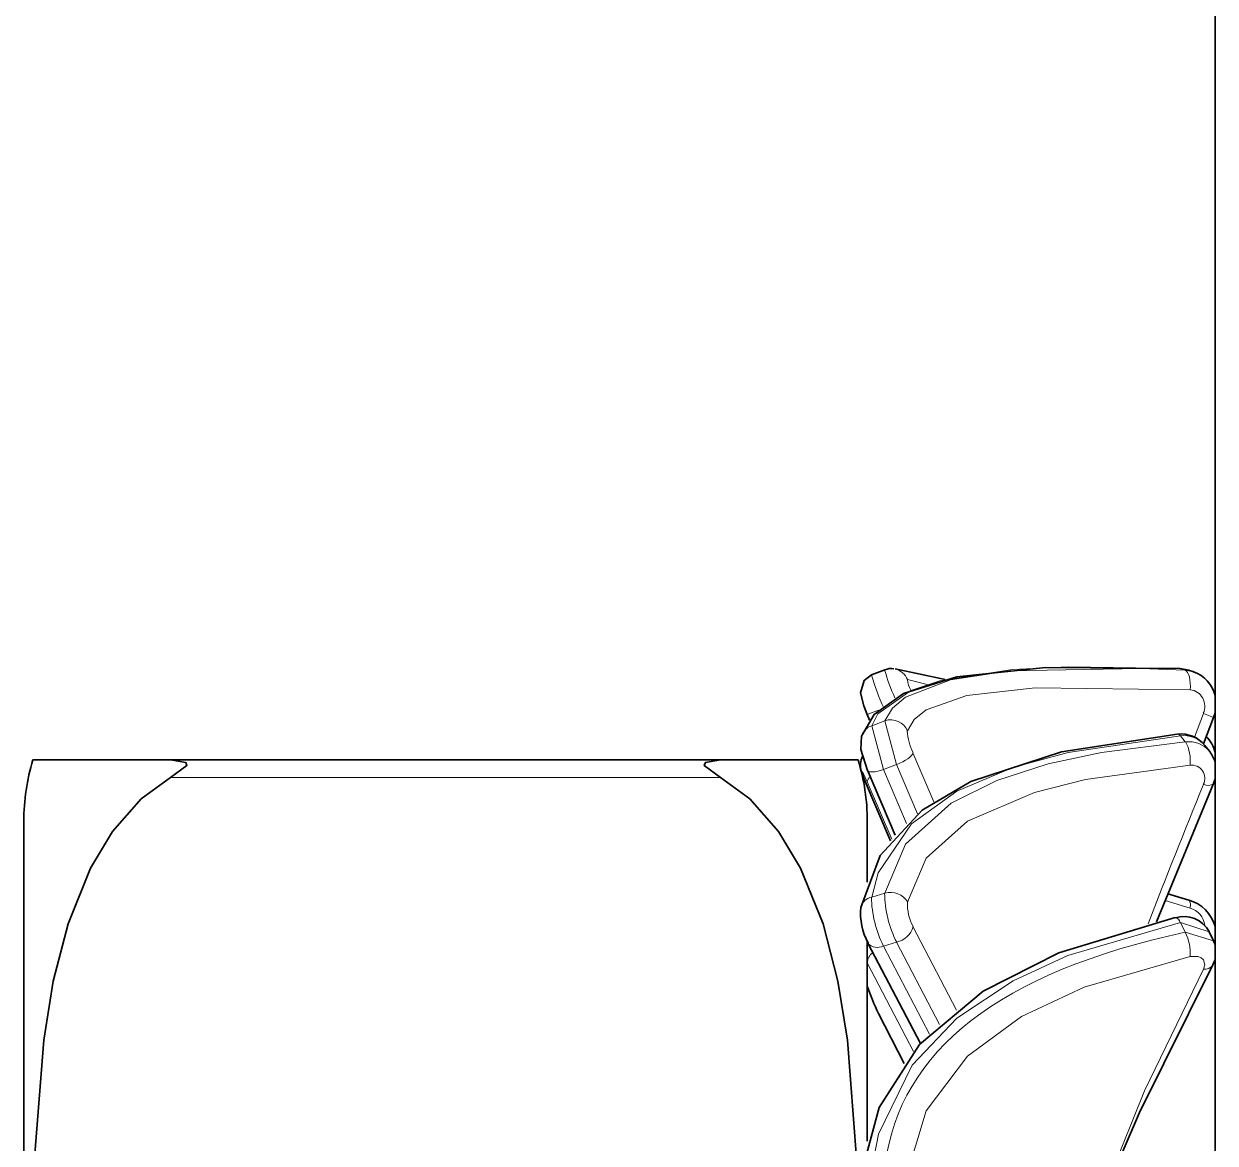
# Model space of a CAD drawing. Extents: x 291 to 834, y 188 to 661.
# Drawn here: x 417.312 to 420.702, y 295.738 to 298.924 of the extents above; entities that cross this region are included whole.
import ezdxf

# ---------------------------------------------------------------- set-up
doc = ezdxf.new("R2010")
doc.units = 0

msp = doc.modelspace()

# ---------------------------------------------------------------- linework, layer by layer
at = {"color": 7, "lineweight": 35}
for p, q in [((420.702, 359.8392), (420.702, 294.0792)), ((420.702, 297.0123), (420.702, 356.9062))]:
    msp.add_line(p, q, dxfattribs=at)
at = {"color": 7, "lineweight": 35, "ltscale": 0.001005}
msp.add_line((419.7246, 297.0709), (419.7621, 297.0856), dxfattribs=at)
at = {"color": 7, "lineweight": 35, "ltscale": 0.00365}
msp.add_line((419.7911, 297.088), (419.934, 297.058), dxfattribs=at)
at = {"color": 7, "lineweight": 35, "ltscale": 0.000674667}
msp.add_line((420.6277, 297.0842), (420.6013, 297.0894), dxfattribs=at)
at = {"color": 7, "lineweight": 13, "ltscale": 0.000369635}
msp.add_line((420.6172, 297.0842), (420.6032, 297.089), dxfattribs=at)
at = {"color": 7, "lineweight": 13, "ltscale": 0.000625738}
msp.add_line((420.6277, 297.0842), (420.6032, 297.089), dxfattribs=at)
at = {"color": 7, "lineweight": 13, "ltscale": 0.000618853}
msp.add_line((420.6172, 297.0842), (420.6414, 297.0794), dxfattribs=at)
at = {"color": 7, "lineweight": 35, "ltscale": 0.000395231}
msp.add_line((420.6414, 297.0794), (420.6265, 297.0846), dxfattribs=at)
at = {"color": 7, "lineweight": 13, "ltscale": 0.001428}
msp.add_line((419.8268, 297.0575), (419.8824, 297.044), dxfattribs=at)
at = {"color": 7, "lineweight": 13, "ltscale": 0.000859396}
msp.add_line((419.744, 296.971), (419.7121, 296.9583), dxfattribs=at)
at = {"color": 7, "lineweight": 35, "ltscale": 0.00042389}
msp.add_line((419.7184, 296.9425), (419.7121, 296.9583), dxfattribs=at)
at = {"color": 7, "lineweight": 13, "ltscale": 0.000998949}
msp.add_line((419.7249, 296.9265), (419.7624, 296.9405), dxfattribs=at)
at = {"color": 7, "lineweight": 13, "ltscale": 0.003228}
msp.add_line((419.7624, 296.9405), (419.7958, 296.8158), dxfattribs=at)
at = {"color": 7, "lineweight": 13, "ltscale": 0.001806}
msp.add_line((420.6689, 296.9615), (420.6431, 296.894), dxfattribs=at)
at = {"color": 7, "lineweight": 35, "ltscale": 0.002003}
msp.add_line((420.6686, 296.8752), (420.6978, 296.9498), dxfattribs=at)
at = {"color": 7, "lineweight": 13, "ltscale": 0.000781057}
msp.add_line((420.6689, 296.9615), (420.6978, 296.9498), dxfattribs=at)
at = {"color": 7, "lineweight": 35, "ltscale": 0.000343585}
msp.add_line((420.702, 296.9629), (420.6978, 296.9498), dxfattribs=at)
at = {"color": 7, "lineweight": 35, "ltscale": 0.002815}
msp.add_line((420.702, 296.8501), (420.702, 296.9627), dxfattribs=at)
at = {"color": 7, "lineweight": 13, "ltscale": 0.003224}
msp.add_line((419.7585, 296.8021), (419.7249, 296.9265), dxfattribs=at)
at = {"color": 7, "lineweight": 13, "ltscale": 0.000554898}
msp.add_line((420.6172, 296.8804), (420.6032, 296.8976), dxfattribs=at)
at = {"color": 7, "lineweight": 35, "ltscale": 0.000551796}
msp.add_line((420.6865, 296.8529), (420.6728, 296.8702), dxfattribs=at)
at = {"color": 7, "lineweight": 13, "ltscale": 0.003803}
msp.add_line((419.8422, 296.8496), (419.9017, 296.7096), dxfattribs=at)
at = {"color": 7, "lineweight": 35, "ltscale": 0.009785}
for p, q in [((417.7295, 296.8292), (417.3381, 296.8292)), ((419.2947, 296.8292), (419.6862, 296.8292))]:
    msp.add_line(p, q, dxfattribs=at)
at = {"color": 7, "lineweight": 35, "ltscale": 0.039131}
msp.add_line((417.7295, 296.8292), (419.2947, 296.8292), dxfattribs=at)
at = {"color": 7, "lineweight": 35, "ltscale": 0.000626425}
msp.add_line((419.6951, 296.7979), (419.7035, 296.7743), dxfattribs=at)
at = {"color": 7, "lineweight": 35, "ltscale": 0.005027}
msp.add_line((419.7912, 296.6145), (419.7125, 296.7996), dxfattribs=at)
at = {"color": 7, "lineweight": 13, "ltscale": 0.000992801}
msp.add_line((419.7585, 296.8021), (419.7958, 296.8158), dxfattribs=at)
at = {"color": 7, "lineweight": 13, "ltscale": 0.004174}
msp.add_line((419.8239, 296.6484), (419.7585, 296.8021), dxfattribs=at)
at = {"color": 7, "lineweight": 13, "ltscale": 0.003804}
msp.add_line((419.7958, 296.8158), (419.8553, 296.6758), dxfattribs=at)
at = {"color": 7, "lineweight": 13, "ltscale": 0.039131}
msp.add_line((417.7295, 296.7792), (419.2947, 296.7792), dxfattribs=at)
at = {"color": 7, "lineweight": 13, "ltscale": 0.000490323}
msp.add_line((419.7035, 296.7743), (419.6969, 296.7928), dxfattribs=at)
at = {"color": 7, "lineweight": 35, "ltscale": 0.004773}
msp.add_line((419.7035, 296.7743), (419.7778, 296.5984), dxfattribs=at)
at = {"color": 7, "lineweight": 13, "ltscale": 0.004443}
msp.add_line((419.7817, 296.6033), (419.7122, 296.7668), dxfattribs=at)
at = {"color": 7, "lineweight": 35, "ltscale": 0.000357311}
msp.add_line((420.702, 296.7755), (420.6974, 296.7619), dxfattribs=at)
at = {"color": 7, "lineweight": 35, "ltscale": 0.010512}
msp.add_line((420.702, 296.3549), (420.702, 296.7753), dxfattribs=at)
at = {"color": 7, "lineweight": 35, "ltscale": 0.010644}
msp.add_line((420.5355, 296.3682), (420.6974, 296.7619), dxfattribs=at)
at = {"color": 7, "lineweight": 35, "ltscale": 0.030886}
msp.add_line((417.3121, 295.4192), (417.3121, 296.6546), dxfattribs=at)
at = {"color": 7, "lineweight": 35, "ltscale": 0.004345}
msp.add_line((419.7121, 296.4808), (419.7121, 296.6546), dxfattribs=at)
at = {"color": 7, "lineweight": 13, "ltscale": 0.000979767}
msp.add_line((419.7249, 296.4388), (419.7624, 296.4503), dxfattribs=at)
at = {"color": 7, "lineweight": 13, "ltscale": 0.001852}
msp.add_line((420.5601, 296.4291), (420.631, 296.4074), dxfattribs=at)
at = {"color": 7, "lineweight": 35, "ltscale": 0.001541}
msp.add_line((420.5679, 296.4482), (420.6269, 296.4304), dxfattribs=at)
at = {"color": 7, "lineweight": 13, "ltscale": 0.000773163}
msp.add_line((420.6172, 296.3388), (420.6032, 296.3664), dxfattribs=at)
at = {"color": 7, "lineweight": 13, "ltscale": 0.00214}
msp.add_line((420.6847, 296.3402), (420.6032, 296.3664), dxfattribs=at)
at = {"color": 7, "lineweight": 13, "ltscale": 0.006709}
msp.add_line((419.8422, 296.3551), (419.9664, 296.1172), dxfattribs=at)
at = {"color": 7, "lineweight": 13, "ltscale": 0.002107}
msp.add_line((420.6172, 296.3388), (420.6977, 296.3139), dxfattribs=at)
at = {"color": 7, "lineweight": 35, "ltscale": 0.000771797}
msp.add_line((420.6977, 296.3139), (420.684, 296.3416), dxfattribs=at)
at = {"color": 7, "lineweight": 35, "ltscale": 0.014191}
msp.add_line((419.7121, 295.7442), (419.7121, 296.3119), dxfattribs=at)
at = {"color": 7, "lineweight": 35, "ltscale": 0.008072}
msp.add_line((419.8635, 296.0216), (419.7142, 296.3079), dxfattribs=at)
at = {"color": 7, "lineweight": 13, "ltscale": 0.000972939}
msp.add_line((419.7585, 296.2989), (419.7958, 296.3101), dxfattribs=at)
at = {"color": 7, "lineweight": 13, "ltscale": 0.007057}
msp.add_line((419.8891, 296.0486), (419.7585, 296.2989), dxfattribs=at)
at = {"color": 7, "lineweight": 13, "ltscale": 0.006597}
msp.add_line((419.7958, 296.3101), (419.9178, 296.0761), dxfattribs=at)
at = {"color": 7, "lineweight": 35, "ltscale": 0.000292844}
msp.add_line((420.702, 296.303), (420.6977, 296.3139), dxfattribs=at)
at = {"color": 7, "lineweight": 35, "ltscale": 0.000420637}
msp.add_line((420.6958, 296.2457), (420.702, 296.2613), dxfattribs=at)
at = {"color": 7, "lineweight": 35, "ltscale": 0.016848}
msp.add_line((420.702, 295.5874), (420.702, 296.2613), dxfattribs=at)
at = {"color": 7, "lineweight": 13, "ltscale": 0.007117}
msp.add_line((419.8439, 295.9988), (419.7122, 296.2512), dxfattribs=at)
at = {"color": 7, "lineweight": 35, "ltscale": 0.004014}
msp.add_line((419.7445, 296.1078), (419.8173, 295.9647), dxfattribs=at)
at = {"color": 7, "lineweight": 35}
for points in [[(419.7246, 297.0709), (419.7036, 297.0554), (419.6927, 297.0199), (419.7025, 296.983), (419.7121, 296.9583)], [(420.6013, 297.0894), (420.2202, 297.0923), (419.9673, 297.0651), (419.8149, 297.0182), (419.7314, 296.9587), (419.6955, 296.897)], [(420.5943, 296.9025), (420.2647, 296.8521), (420.0072, 296.7677), (419.8683, 296.6859), (419.7488, 296.5572), (419.6938, 296.4095)], [(419.6955, 296.897), (419.6942, 296.8583), (419.7127, 296.7992)], [(417.7295, 296.8292), (417.7728, 296.8219), (417.7761, 296.8128), (417.7295, 296.7792)], [(419.2947, 296.8292), (419.2515, 296.8219), (419.2481, 296.8128), (419.2947, 296.7792)], [(417.7295, 296.7792), (417.6464, 296.7183), (417.5645, 296.6253), (417.5017, 296.5206), (417.438, 296.3625), (417.396, 296.1993), (417.3687, 296.0316), (417.3426, 295.696), (417.3383, 295.5104)], [(419.2947, 296.7792), (419.3778, 296.7183), (419.4597, 296.6253), (419.5225, 296.5206), (419.5862, 296.3625), (419.6282, 296.1993), (419.6556, 296.0316), (419.6817, 295.696), (419.6859, 295.5104)], [(420.5881, 296.3803), (420.2571, 296.2805), (420.0415, 296.1705), (419.8612, 296.019), (419.7456, 295.8402), (419.6935, 295.6468)], [(420.3448, 295.4944), (420.4868, 295.8261), (420.6958, 296.2457)]]:
    msp.add_lwpolyline(points, dxfattribs=at)
at = {"color": 7, "lineweight": 13}
for points in [[(420.6032, 297.089), (420.2839, 297.0942), (420.1255, 297.0861), (419.919, 297.054), (419.8358, 297.0266), (419.7423, 296.9599), (419.7249, 296.9265)], [(419.7624, 296.9405), (419.7836, 296.9768), (419.8206, 297.008), (419.949, 297.0571), (420.1166, 297.0822), (420.4905, 297.0893), (420.6172, 297.0842)], [(419.8268, 296.9116), (419.846, 296.9441), (419.8793, 296.9714), (419.9958, 297.0121), (420.1902, 297.0339), (420.631, 297.0284)], [(420.6032, 296.8976), (420.2834, 296.8503), (420.1264, 296.8077), (419.967, 296.7399), (419.8376, 296.6473), (419.7434, 296.5074), (419.7249, 296.4388)], [(419.7624, 296.4503), (419.821, 296.589), (419.9507, 296.7063), (420.0806, 296.7707), (420.2266, 296.8176), (420.3783, 296.85), (420.6172, 296.8804)], [(419.8268, 296.424), (419.8797, 296.5497), (419.9971, 296.6543), (420.1883, 296.7366), (420.3335, 296.7729), (420.631, 296.8138)], [(419.7122, 296.7668), (419.7017, 296.7892), (419.6979, 296.7955), (419.6971, 296.7964), (419.6964, 296.7951), (419.6969, 296.7928)], [(420.6032, 296.3664), (420.2828, 296.2721), (420.1277, 296.2008), (419.9674, 296.0944), (419.8397, 295.9603), (419.7445, 295.7644), (419.7249, 295.6664)], [(419.8268, 295.6536), (419.8799, 295.8302), (419.9978, 295.9863), (420.151, 296.0984), (420.3293, 296.1821), (420.631, 296.2695)], [(420.631, 296.2695), (420.6534, 296.2696), (420.6622, 296.2659), (420.6688, 296.2598), (420.6724, 296.246), (420.6689, 296.2335)], [(420.6689, 296.2335), (420.5009, 295.8871), (420.3427, 295.4935)]]:
    msp.add_lwpolyline(points, dxfattribs=at)
for centre, radius, start, end in [((420.3755, 297.2611), 0.6786, 196.3016, 204.7426), ((420.2394, 297.2161), 0.4953, 195.3006, 205.135), ((419.7806, 297.0395), 0.0496, 21.3434, 77.7675), ((419.9066, 297.0673), 0.0809, 186.927, 209.2684), ((420.625, 296.9816), 0.0477, 335.3264, 82.7538), ((419.7789, 296.891), 0.0522, 23.2882, 108.4946), ((419.7393, 296.8827), 0.0461, 108.1591, 161.8653), ((419.9735, 296.9184), 0.1476, 182.6565, 207.6445), ((420.5939, 296.8916), 0.011, 33.0495, 87.8287), ((420.6132, 296.8198), 0.0783, 40.2412, 97.3465), ((420.6269, 296.8026), 0.0782, 40.206, 97.1599), ((420.5242, 296.8279), 0.1073, 352.4981, 29.4671), ((420.6356, 296.7769), 0.0372, 331.8779, 97.1222), ((419.7314, 296.7638), 0.0197, 122.9593, 171.0501), ((439.9531, 288.8687), 20.836, 157.74728, 158.9219), ((420.6824, 296.7854), 0.0287, 242.7861, 302.623), ((419.731, 296.4004), 0.0386, 99.0616, 166.3023), ((420.0384, 296.4423), 0.3143, 180.6363, 207.1279), ((420.074, 296.4527), 0.3124, 180.4329, 207.1424), ((419.7773, 296.3934), 0.0587, 31.7403, 104.7278), ((420.6069, 296.4165), 0.025, 339.253, 34.7094), ((419.9628, 296.4194), 0.1365, 178.0687, 208.0908), ((420.6153, 296.3515), 0.0578, 6.7907, 74.3928), ((420.5833, 296.3615), 0.0199, 13.7506, 75.591), ((419.7821, 296.3727), 0.0635, 282.3443, 343.6648), ((420.492, 296.2775), 0.1394, 356.6702, 26.0729), ((419.7408, 296.3325), 0.0371, 222.7403, 297.7531), ((419.7531, 296.2484), 0.0413, 127.2457, 176.1009), ((420.6732, 296.2615), 0.0279, 261.1819, 325.0708), ((420.1847, 296.3344), 0.4951, 197.3495, 207.241)]:
    msp.add_arc(centre, radius, start, end, dxfattribs=at)
at = {"color": 7, "lineweight": 35}
for centre, radius, start, end in [((419.7805, 297.0383), 0.0508, 81.5755, 111.3182), ((420.6093, 296.9897), 0.0953, 13.5059, 71.0398), ((420.6041, 296.8143), 0.0887, 39.1299, 96.3284), ((420.6006, 296.8247), 0.1045, 13.9413, 43.1629), ((419.745, 296.814), 0.0524, 151.7287, 197.8394), ((420.6197, 296.8001), 0.0852, 14.8757, 38.3196), ((417.9126, 296.6546), 0.6005, 163.0947, 179.9956), ((419.1116, 296.6546), 0.6005, 0.0044, 16.9053), ((420.5965, 296.3248), 0.1099, 15.8963, 73.9064), ((419.8768, 296.3944), 0.184, 175.2992, 208.0207), ((420.6127, 296.3009), 0.0825, 28.6081, 107.1827), ((420.2167, 296.3507), 0.531, 198.1531, 207.2227)]:
    msp.add_arc(centre, radius, start, end, dxfattribs=at)
at = {"color": 7, "lineweight": 13}
for centre, major_axis, ratio, start_param, end_param in [((420.6128, 297.0346), (-0.0025, -0.0499), 0.371282, 1.464947, 3.0384), ((419.7958, 296.8329), (0.046, 0.0196), 0.31759, 4.578117, 6.106444), ((419.7585, 296.8192), (0.046, 0.0196), 0.317587, 3.16776, 4.578112), ((595.3542, 218.2718), (175.5463, -77.5677), 0.054559, 3.066673, 3.157789)]:
    msp.add_ellipse(centre, major_axis=major_axis, ratio=ratio, start_param=start_param, end_param=end_param, dxfattribs=at)

doc.saveas('drawing.dxf')
